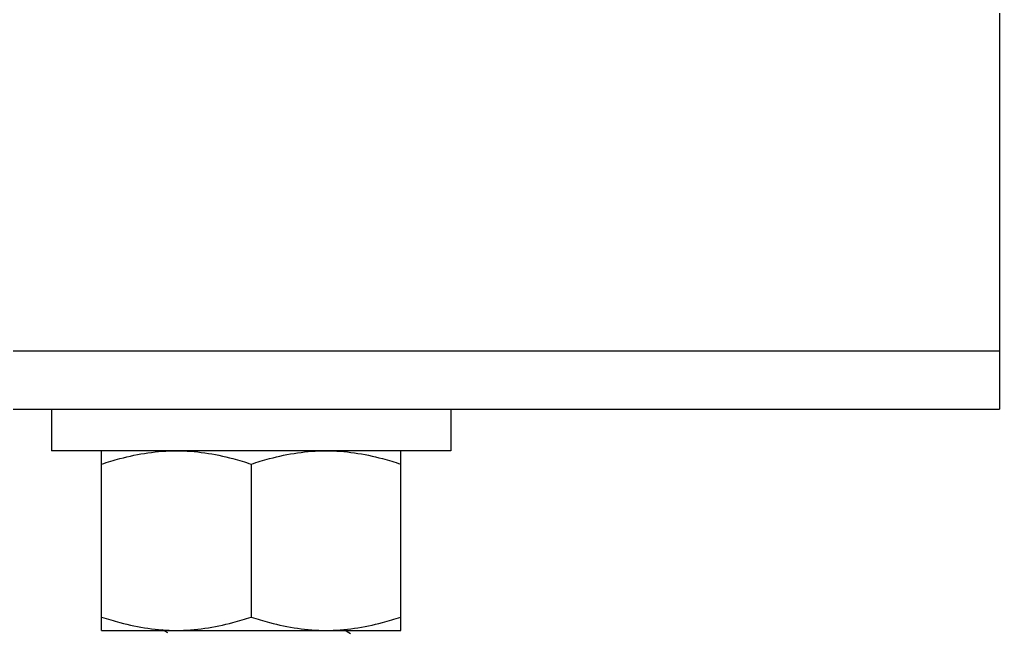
# Model space of a CAD drawing. Extents: x 1247970 to 1725648, y 860327 to 1277876.
# Drawn here: x 1334979.2 to 1335281.3, y 1200771.2 to 1200959.4 of the extents above; entities that cross this region are included whole.
import ezdxf

# ---------------------------------------------------------------- set-up
doc = ezdxf.new("R2010")
doc.units = 0
doc.header["$LTSCALE"] = 1000
doc.header["$MEASUREMENT"] = 0
doc.layers.get('0').update_dxf_attribs({"color": 254})
doc.layers.add('TK', color=4, linetype='Continuous')

# ---------------------------------------------------------------- blocks, each defined once
blk = doc.blocks.new('A$C63786A89')
at = {"linetype": 'Continuous'}
for p, q in [((2264.31, 8405.84), (2264.31, 8195.62)), ((-2350.3, 8213.57), (2264.31, 8213.57)), ((-2350.3, 8195.62), (2264.31, 8195.62)), ((1972.05, 8195.62), (1972.05, 8182.8)), ((2095.11, 8195.62), (2095.11, 8182.8)), ((2095.11, 8182.8), (1972.05, 8182.8)), ((1987.45, 8127.43), (1987.45, 8182.8)), ((2079.72, 8127.43), (2079.72, 8182.8)), ((2033.58, 8178.68), (2033.58, 8131.55)), ((1987.45, 8127.43), (2079.72, 8127.43)), ((2006.18, 8127.68), (2007.81, 8126.75)), ((2064.25, 8126.42), (2062.39, 8127.5))]:
    blk.add_line(p, q, dxfattribs=at)
for points, knots in [([(1987.45, 8178.68), (1989.32, 8179.31), (1996.8, 8181.58), (2004.66, 8182.8), (2010.51, 8182.8)], [0, 0, 0, 0, 0.2519, 1, 1, 1, 1]), ([(2010.51, 8182.8), (2016.37, 8182.8), (2024.23, 8181.58), (2031.71, 8179.31), (2033.58, 8178.68)], [0, 0, 0, 0, 0.7481, 1, 1, 1, 1]), ([(2033.58, 8178.68), (2035.45, 8179.31), (2042.94, 8181.58), (2050.79, 8182.8), (2056.65, 8182.8)], [0, 0, 0, 0, 0.2519, 1, 1, 1, 1]), ([(2056.65, 8182.8), (2062.51, 8182.8), (2070.36, 8181.58), (2077.85, 8179.31), (2079.72, 8178.68)], [0, 0, 0, 0, 0.7481, 1, 1, 1, 1]), ([(1987.45, 8131.55), (1989.32, 8130.92), (1996.8, 8128.65), (2004.66, 8127.43), (2010.51, 8127.43)], [0, 0, 0, 0, 0.2519, 1, 1, 1, 1]), ([(2010.51, 8127.43), (2016.37, 8127.43), (2024.23, 8128.65), (2031.71, 8130.92), (2033.58, 8131.55)], [0, 0, 0, 0, 0.7481, 1, 1, 1, 1]), ([(2033.58, 8131.55), (2035.45, 8130.92), (2042.94, 8128.65), (2050.79, 8127.43), (2056.65, 8127.43)], [0, 0, 0, 0, 0.2519, 1, 1, 1, 1]), ([(2056.65, 8127.43), (2062.51, 8127.43), (2070.36, 8128.65), (2077.85, 8130.92), (2079.72, 8131.55)], [0, 0, 0, 0, 0.7481, 1, 1, 1, 1])]:
    blk.add_open_spline(points, degree=3, knots=knots, dxfattribs=at)

msp = doc.modelspace()

# ---------------------------------------------------------------- block references
at = {"layer": 'TK'}
msp.add_blockref('A$C63786A89', (1333017.03, 1192643.73, -355), dxfattribs=at)

doc.saveas('drawing.dxf')
